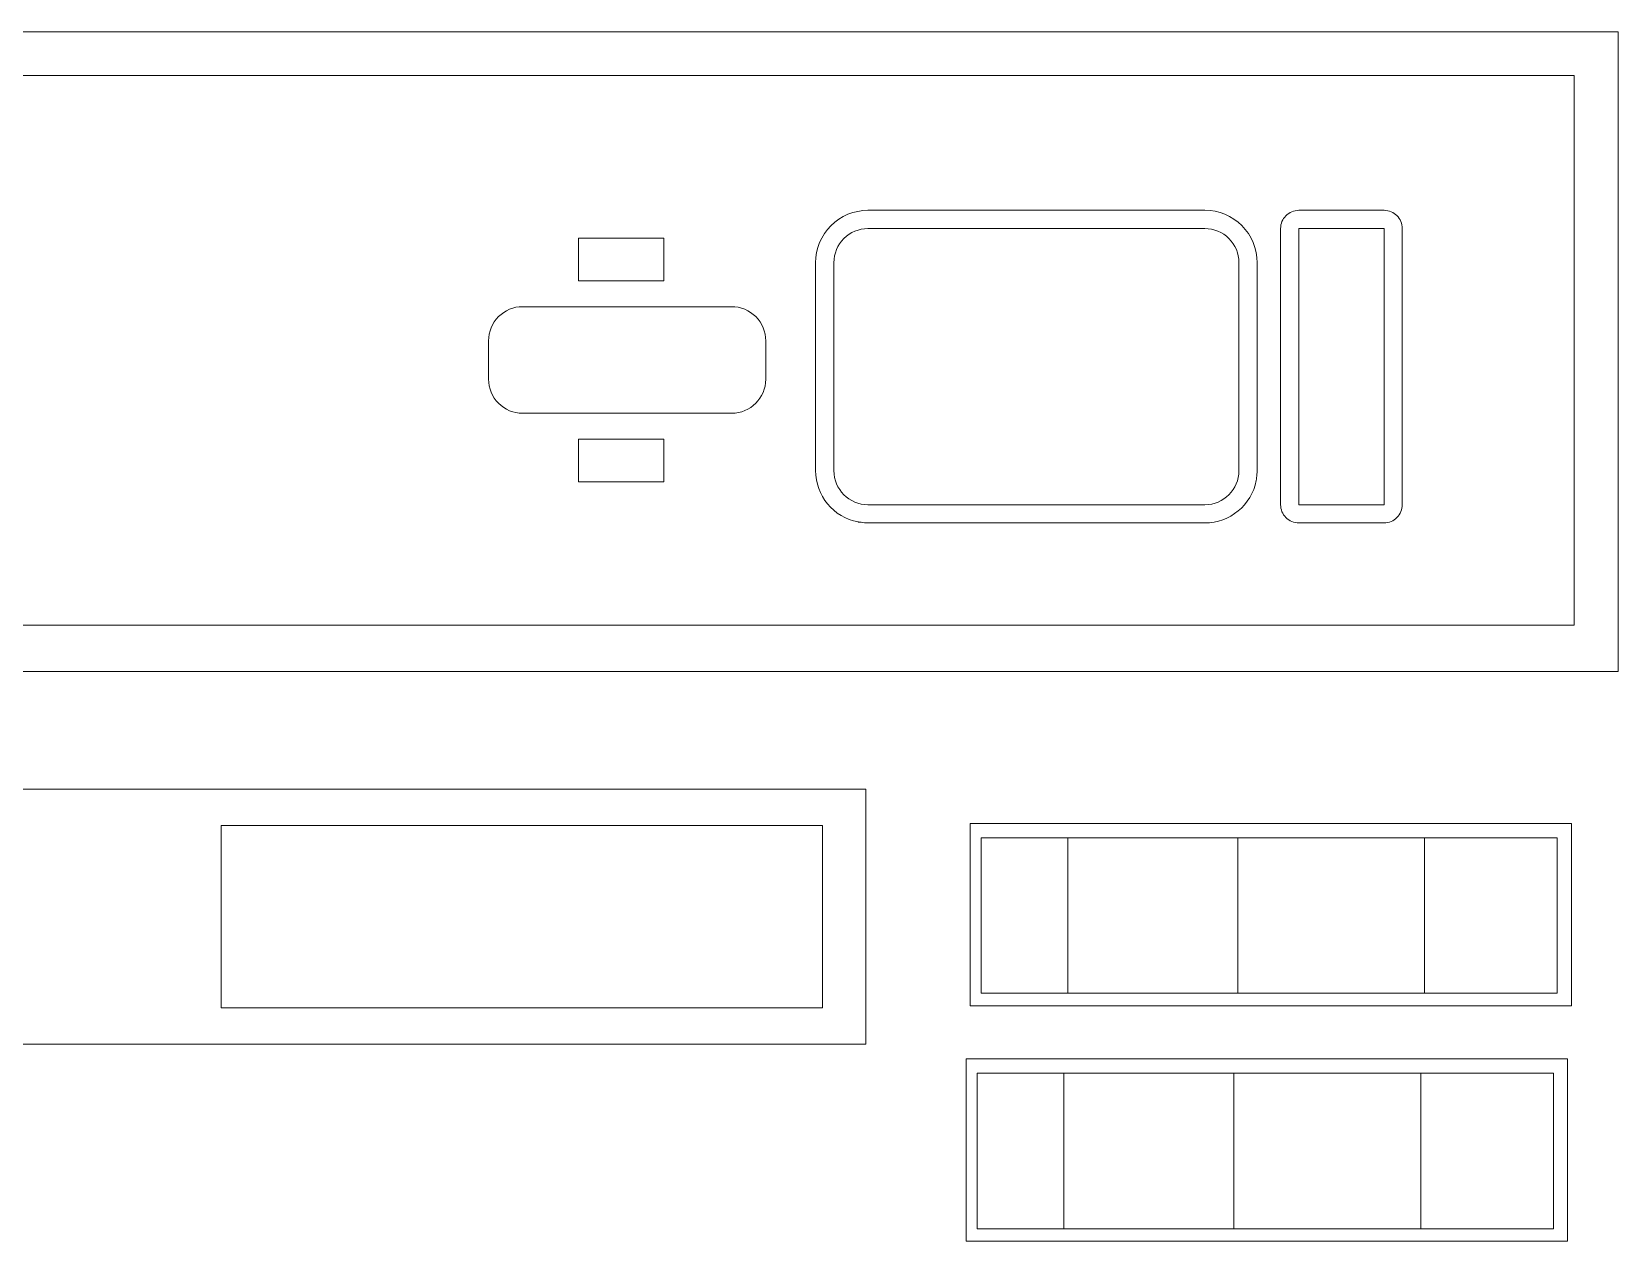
# Model space of a CAD drawing. Header units: centimetres. Extents: x -259 to 261, y 17 to 228.
# Drawn here: x -24.77 to -16.06, y 65.88 to 72.51 of the extents above; entities that cross this region are included whole.
import ezdxf

# ---------------------------------------------------------------- set-up
doc = ezdxf.new("R2010")
doc.units = ezdxf.units.CM
doc.header["$MEASUREMENT"] = 0
doc.layers.add('layer 1', color=7, linetype='Continuous')

msp = doc.modelspace()

# ---------------------------------------------------------------- linework, layer by layer
at = {"layer": 'layer 1', "color": 250, "lineweight": 9}
for points, knots in [([(-17.11278, 69.00331), (-17.11278, 69.00331), (-16.06178, 69.00331), (-16.06178, 69.00331), (-16.06178, 69.00331), (-16.06178, 69.00331), (-16.06178, 72.5131), (-16.06178, 72.5131), (-16.06178, 72.5131), (-16.06178, 72.5131), (-17.11278, 72.5131), (-17.11278, 72.5131), (-17.11278, 72.5131), (-17.11278, 72.5131), (-32.55682, 72.5131), (-32.55682, 72.5131), (-32.55682, 72.5131), (-32.55682, 72.5131), (-33.60782, 72.5131), (-33.60782, 72.5131), (-33.60782, 72.5131), (-33.60782, 72.5131), (-33.60782, 69.00331), (-33.60782, 69.00331), (-33.60782, 69.00331), (-33.60782, 69.00331), (-32.55682, 69.00331), (-32.55682, 69.00331), (-32.55682, 69.00331), (-32.55682, 69.00331), (-17.11278, 69.00331), (-17.11278, 69.00331), (-17.11278, 69.00331), (-17.11278, 69.00331), (-17.11278, 69.00331), (-17.11278, 69.00331)], [0, 0, 0, 0, 0.1, 0.1, 0.1, 0.1, 0.2, 0.2, 0.2, 0.2, 0.3, 0.3, 0.3, 0.3, 0.4, 0.4, 0.4, 0.4, 0.5, 0.5, 0.5, 0.5, 0.6, 0.6, 0.6, 0.6, 0.7, 0.7, 0.7, 0.7, 0.8, 0.8, 0.8, 0.8, 1, 1, 1, 1]), ([(-18.143, 70.10588), (-18.143, 70.10588), (-18.143, 71.2463), (-18.143, 71.2463), (-18.143, 71.2463), (-18.143, 71.2463), (-18.14392, 71.26482), (-18.14392, 71.26482), (-18.14392, 71.26482), (-18.14392, 71.26482), (-18.14663, 71.28302), (-18.14663, 71.28302), (-18.14663, 71.28302), (-18.14663, 71.28302), (-18.15109, 71.30078), (-18.15109, 71.30078), (-18.15109, 71.30078), (-18.15109, 71.30078), (-18.15725, 71.31797), (-18.15725, 71.31797), (-18.15725, 71.31797), (-18.15725, 71.31797), (-18.16505, 71.33448), (-18.16505, 71.33448), (-18.16505, 71.33448), (-18.16505, 71.33448), (-18.17444, 71.35018), (-18.17444, 71.35018), (-18.17444, 71.35018), (-18.17444, 71.35018), (-18.18539, 71.36496), (-18.18539, 71.36496), (-18.18539, 71.36496), (-18.18539, 71.36496), (-18.19782, 71.37867), (-18.19782, 71.37867), (-18.19782, 71.37867), (-18.19782, 71.37867), (-18.21154, 71.39112), (-18.21154, 71.39112), (-18.21154, 71.39112), (-18.21154, 71.39112), (-18.22632, 71.40206), (-18.22632, 71.40206), (-18.22632, 71.40206), (-18.22632, 71.40206), (-18.24202, 71.41146), (-18.24202, 71.41146), (-18.24202, 71.41146), (-18.24202, 71.41146), (-18.25853, 71.41926), (-18.25853, 71.41926), (-18.25853, 71.41926), (-18.25853, 71.41926), (-18.27573, 71.42541), (-18.27573, 71.42541), (-18.27573, 71.42541), (-18.27573, 71.42541), (-18.29349, 71.42987), (-18.29349, 71.42987), (-18.29349, 71.42987), (-18.29349, 71.42987), (-18.31169, 71.43258), (-18.31169, 71.43258), (-18.31169, 71.43258), (-18.31169, 71.43258), (-18.33021, 71.43349), (-18.33021, 71.43349), (-18.33021, 71.43349), (-18.33021, 71.43349), (-20.17878, 71.43349), (-20.17878, 71.43349), (-20.17878, 71.43349), (-20.17878, 71.43349), (-20.1973, 71.43258), (-20.1973, 71.43258), (-20.1973, 71.43258), (-20.1973, 71.43258), (-20.2155, 71.42987), (-20.2155, 71.42987), (-20.2155, 71.42987), (-20.2155, 71.42987), (-20.23326, 71.42541), (-20.23326, 71.42541), (-20.23326, 71.42541), (-20.23326, 71.42541), (-20.25045, 71.41926), (-20.25045, 71.41926), (-20.25045, 71.41926), (-20.25045, 71.41926), (-20.26696, 71.41146), (-20.26696, 71.41146), (-20.26696, 71.41146), (-20.26696, 71.41146), (-20.28266, 71.40206), (-20.28266, 71.40206), (-20.28266, 71.40206), (-20.28266, 71.40206), (-20.29744, 71.39112), (-20.29744, 71.39112), (-20.29744, 71.39112), (-20.29744, 71.39112), (-20.31115, 71.37867), (-20.31115, 71.37867), (-20.31115, 71.37867), (-20.31115, 71.37867), (-20.32358, 71.36496), (-20.32358, 71.36496), (-20.32358, 71.36496), (-20.32358, 71.36496), (-20.33452, 71.35018), (-20.33452, 71.35018), (-20.33452, 71.35018), (-20.33452, 71.35018), (-20.34392, 71.33448), (-20.34392, 71.33448), (-20.34392, 71.33448), (-20.34392, 71.33448), (-20.35172, 71.31797), (-20.35172, 71.31797), (-20.35172, 71.31797), (-20.35172, 71.31797), (-20.35788, 71.30078), (-20.35788, 71.30078), (-20.35788, 71.30078), (-20.35788, 71.30078), (-20.36234, 71.28302), (-20.36234, 71.28302), (-20.36234, 71.28302), (-20.36234, 71.28302), (-20.36506, 71.26482), (-20.36506, 71.26482), (-20.36506, 71.26482), (-20.36506, 71.26482), (-20.36597, 71.2463), (-20.36597, 71.2463), (-20.36597, 71.2463), (-20.36597, 71.2463), (-20.36597, 70.10588), (-20.36597, 70.10588), (-20.36597, 70.10588), (-20.36597, 70.10588), (-20.36501, 70.08675), (-20.36501, 70.08675), (-20.36501, 70.08675), (-20.36501, 70.08675), (-20.36217, 70.06817), (-20.36217, 70.06817), (-20.36217, 70.06817), (-20.36217, 70.06817), (-20.35756, 70.05024), (-20.35756, 70.05024), (-20.35756, 70.05024), (-20.35756, 70.05024), (-20.35127, 70.03304), (-20.35127, 70.03304), (-20.35127, 70.03304), (-20.35127, 70.03304), (-20.34338, 70.01668), (-20.34338, 70.01668), (-20.34338, 70.01668), (-20.34338, 70.01668), (-20.33401, 70.00124), (-20.33401, 70.00124), (-20.33401, 70.00124), (-20.33401, 70.00124), (-20.32323, 69.98683), (-20.32323, 69.98683), (-20.32323, 69.98683), (-20.32323, 69.98683), (-20.31115, 69.97354), (-20.31115, 69.97354), (-20.31115, 69.97354), (-20.31115, 69.97354), (-20.29786, 69.96145), (-20.29786, 69.96145), (-20.29786, 69.96145), (-20.29786, 69.96145), (-20.28345, 69.95068), (-20.28345, 69.95068), (-20.28345, 69.95068), (-20.28345, 69.95068), (-20.26801, 69.9413), (-20.26801, 69.9413), (-20.26801, 69.9413), (-20.26801, 69.9413), (-20.25165, 69.93341), (-20.25165, 69.93341), (-20.25165, 69.93341), (-20.25165, 69.93341), (-20.23445, 69.92711), (-20.23445, 69.92711), (-20.23445, 69.92711), (-20.23445, 69.92711), (-20.21651, 69.9225), (-20.21651, 69.9225), (-20.21651, 69.9225), (-20.21651, 69.9225), (-20.19793, 69.91966), (-20.19793, 69.91966), (-20.19793, 69.91966), (-20.19793, 69.91966), (-20.17878, 69.91869), (-20.17878, 69.91869), (-20.17878, 69.91869), (-20.17878, 69.91869), (-18.33021, 69.91869), (-18.33021, 69.91869), (-18.33021, 69.91869), (-18.33021, 69.91869), (-18.31106, 69.91966), (-18.31106, 69.91966), (-18.31106, 69.91966), (-18.31106, 69.91966), (-18.29247, 69.9225), (-18.29247, 69.9225), (-18.29247, 69.9225), (-18.29247, 69.9225), (-18.27453, 69.92711), (-18.27453, 69.92711), (-18.27453, 69.92711), (-18.27453, 69.92711), (-18.25733, 69.93341), (-18.25733, 69.93341), (-18.25733, 69.93341), (-18.25733, 69.93341), (-18.24097, 69.9413), (-18.24097, 69.9413), (-18.24097, 69.9413), (-18.24097, 69.9413), (-18.22553, 69.95068), (-18.22553, 69.95068), (-18.22553, 69.95068), (-18.22553, 69.95068), (-18.21112, 69.96145), (-18.21112, 69.96145), (-18.21112, 69.96145), (-18.21112, 69.96145), (-18.19783, 69.97354), (-18.19783, 69.97354), (-18.19783, 69.97354), (-18.19783, 69.97354), (-18.18575, 69.98683), (-18.18575, 69.98683), (-18.18575, 69.98683), (-18.18575, 69.98683), (-18.17497, 70.00124), (-18.17497, 70.00124), (-18.17497, 70.00124), (-18.17497, 70.00124), (-18.1656, 70.01668), (-18.1656, 70.01668), (-18.1656, 70.01668), (-18.1656, 70.01668), (-18.15771, 70.03304), (-18.15771, 70.03304), (-18.15771, 70.03304), (-18.15771, 70.03304), (-18.15142, 70.05024), (-18.15142, 70.05024), (-18.15142, 70.05024), (-18.15142, 70.05024), (-18.14681, 70.06817), (-18.14681, 70.06817), (-18.14681, 70.06817), (-18.14681, 70.06817), (-18.14397, 70.08675), (-18.14397, 70.08675), (-18.14397, 70.08675), (-18.14397, 70.08675), (-18.143, 70.10588), (-18.143, 70.10588), (-18.143, 70.10588), (-18.143, 70.10588), (-18.143, 70.10588), (-18.143, 70.10588)], [0, 0, 0, 0, 0.0142857, 0.0142857, 0.0142857, 0.0142857, 0.0285714, 0.0285714, 0.0285714, 0.0285714, 0.0428571, 0.0428571, 0.0428571, 0.0428571, 0.0571429, 0.0571429, 0.0571429, 0.0571429, 0.0714286, 0.0714286, 0.0714286, 0.0714286, 0.0857143, 0.0857143, 0.0857143, 0.0857143, 0.1, 0.1, 0.1, 0.1, 0.1142857, 0.1142857, 0.1142857, 0.1142857, 0.1285714, 0.1285714, 0.1285714, 0.1285714, 0.1428571, 0.1428571, 0.1428571, 0.1428571, 0.1571429, 0.1571429, 0.1571429, 0.1571429, 0.1714286, 0.1714286, 0.1714286, 0.1714286, 0.1857143, 0.1857143, 0.1857143, 0.1857143, 0.2, 0.2, 0.2, 0.2, 0.2142857, 0.2142857, 0.2142857, 0.2142857, 0.2285714, 0.2285714, 0.2285714, 0.2285714, 0.2428571, 0.2428571, 0.2428571, 0.2428571, 0.2571429, 0.2571429, 0.2571429, 0.2571429, 0.2714286, 0.2714286, 0.2714286, 0.2714286, 0.2857143, 0.2857143, 0.2857143, 0.2857143, 0.3, 0.3, 0.3, 0.3, 0.3142857, 0.3142857, 0.3142857, 0.3142857, 0.3285714, 0.3285714, 0.3285714, 0.3285714, 0.3428571, 0.3428571, 0.3428571, 0.3428571, 0.3571429, 0.3571429, 0.3571429, 0.3571429, 0.3714286, 0.3714286, 0.3714286, 0.3714286, 0.3857143, 0.3857143, 0.3857143, 0.3857143, 0.4, 0.4, 0.4, 0.4, 0.4142857, 0.4142857, 0.4142857, 0.4142857, 0.4285714, 0.4285714, 0.4285714, 0.4285714, 0.4428571, 0.4428571, 0.4428571, 0.4428571, 0.4571429, 0.4571429, 0.4571429, 0.4571429, 0.4714286, 0.4714286, 0.4714286, 0.4714286, 0.4857143, 0.4857143, 0.4857143, 0.4857143, 0.5, 0.5, 0.5, 0.5, 0.5142857, 0.5142857, 0.5142857, 0.5142857, 0.5285714, 0.5285714, 0.5285714, 0.5285714, 0.5428571, 0.5428571, 0.5428571, 0.5428571, 0.5571429, 0.5571429, 0.5571429, 0.5571429, 0.5714286, 0.5714286, 0.5714286, 0.5714286, 0.5857143, 0.5857143, 0.5857143, 0.5857143, 0.6, 0.6, 0.6, 0.6, 0.6142857, 0.6142857, 0.6142857, 0.6142857, 0.6285714, 0.6285714, 0.6285714, 0.6285714, 0.6428571, 0.6428571, 0.6428571, 0.6428571, 0.6571429, 0.6571429, 0.6571429, 0.6571429, 0.6714286, 0.6714286, 0.6714286, 0.6714286, 0.6857143, 0.6857143, 0.6857143, 0.6857143, 0.7, 0.7, 0.7, 0.7, 0.7142857, 0.7142857, 0.7142857, 0.7142857, 0.7285714, 0.7285714, 0.7285714, 0.7285714, 0.7428571, 0.7428571, 0.7428571, 0.7428571, 0.7571429, 0.7571429, 0.7571429, 0.7571429, 0.7714286, 0.7714286, 0.7714286, 0.7714286, 0.7857143, 0.7857143, 0.7857143, 0.7857143, 0.8, 0.8, 0.8, 0.8, 0.8142857, 0.8142857, 0.8142857, 0.8142857, 0.8285714, 0.8285714, 0.8285714, 0.8285714, 0.8428571, 0.8428571, 0.8428571, 0.8428571, 0.8571429, 0.8571429, 0.8571429, 0.8571429, 0.8714286, 0.8714286, 0.8714286, 0.8714286, 0.8857143, 0.8857143, 0.8857143, 0.8857143, 0.9, 0.9, 0.9, 0.9, 0.9142857, 0.9142857, 0.9142857, 0.9142857, 0.9285714, 0.9285714, 0.9285714, 0.9285714, 0.9428571, 0.9428571, 0.9428571, 0.9428571, 0.9571429, 0.9571429, 0.9571429, 0.9571429, 0.9714286, 0.9714286, 0.9714286, 0.9714286, 1, 1, 1, 1]), ([(-17.81476, 69.91869), (-17.81476, 69.91869), (-17.81476, 71.43349), (-17.81476, 71.43349), (-17.81476, 71.43349), (-17.81476, 71.43349), (-17.34672, 71.43349), (-17.34672, 71.43349), (-17.34672, 71.43349), (-17.34672, 71.43349), (-17.34672, 69.91869), (-17.34672, 69.91869), (-17.34672, 69.91869), (-17.34672, 69.91869), (-17.81476, 69.91869), (-17.81476, 69.91869), (-17.81476, 69.91869), (-17.81476, 69.91869), (-17.81476, 69.91869), (-17.81476, 69.91869)], [0, 0, 0, 0, 0.1666667, 0.1666667, 0.1666667, 0.1666667, 0.3333333, 0.3333333, 0.3333333, 0.3333333, 0.5, 0.5, 0.5, 0.5, 0.6666667, 0.6666667, 0.6666667, 0.6666667, 1, 1, 1, 1]), ([(-21.76744, 71.1461), (-21.76744, 71.1461), (-21.29946, 71.1461), (-21.29946, 71.1461), (-21.29946, 71.1461), (-21.29946, 71.1461), (-21.29946, 71.38009), (-21.29946, 71.38009), (-21.29946, 71.38009), (-21.29946, 71.38009), (-21.76744, 71.38009), (-21.76744, 71.38009), (-21.76744, 71.38009), (-21.76744, 71.38009), (-21.76744, 71.1461), (-21.76744, 71.1461), (-21.76744, 71.1461), (-21.76744, 71.1461), (-21.76744, 71.1461), (-21.76744, 71.1461)], [0, 0, 0, 0, 0.1666667, 0.1666667, 0.1666667, 0.1666667, 0.3333333, 0.3333333, 0.3333333, 0.3333333, 0.5, 0.5, 0.5, 0.5, 0.6666667, 0.6666667, 0.6666667, 0.6666667, 1, 1, 1, 1]), ([(-22.26079, 70.60716), (-22.26079, 70.60716), (-22.26079, 70.81781), (-22.26079, 70.81781), (-22.26079, 70.81781), (-22.26079, 70.81781), (-22.25988, 70.83631), (-22.25988, 70.83631), (-22.25988, 70.83631), (-22.25988, 70.83631), (-22.25716, 70.8545), (-22.25716, 70.8545), (-22.25716, 70.8545), (-22.25716, 70.8545), (-22.2527, 70.87225), (-22.2527, 70.87225), (-22.2527, 70.87225), (-22.2527, 70.87225), (-22.24654, 70.88944), (-22.24654, 70.88944), (-22.24654, 70.88944), (-22.24654, 70.88944), (-22.23874, 70.90596), (-22.23874, 70.90596), (-22.23874, 70.90596), (-22.23874, 70.90596), (-22.22934, 70.92167), (-22.22934, 70.92167), (-22.22934, 70.92167), (-22.22934, 70.92167), (-22.2184, 70.93645), (-22.2184, 70.93645), (-22.2184, 70.93645), (-22.2184, 70.93645), (-22.20598, 70.95018), (-22.20598, 70.95018), (-22.20598, 70.95018), (-22.20598, 70.95018), (-22.19223, 70.96261), (-22.19223, 70.96261), (-22.19223, 70.96261), (-22.19223, 70.96261), (-22.17743, 70.97354), (-22.17743, 70.97354), (-22.17743, 70.97354), (-22.17743, 70.97354), (-22.16172, 70.98293), (-22.16172, 70.98293), (-22.16172, 70.98293), (-22.16172, 70.98293), (-22.14521, 70.99072), (-22.14521, 70.99072), (-22.14521, 70.99072), (-22.14521, 70.99072), (-22.12802, 70.99687), (-22.12802, 70.99687), (-22.12802, 70.99687), (-22.12802, 70.99687), (-22.11026, 71.00133), (-22.11026, 71.00133), (-22.11026, 71.00133), (-22.11026, 71.00133), (-22.09207, 71.00404), (-22.09207, 71.00404), (-22.09207, 71.00404), (-22.09207, 71.00404), (-22.07355, 71.00495), (-22.07355, 71.00495), (-22.07355, 71.00495), (-22.07355, 71.00495), (-20.92699, 71.00495), (-20.92699, 71.00495), (-20.92699, 71.00495), (-20.92699, 71.00495), (-20.90848, 71.00404), (-20.90848, 71.00404), (-20.90848, 71.00404), (-20.90848, 71.00404), (-20.89028, 71.00133), (-20.89028, 71.00133), (-20.89028, 71.00133), (-20.89028, 71.00133), (-20.87252, 70.99687), (-20.87252, 70.99687), (-20.87252, 70.99687), (-20.87252, 70.99687), (-20.85532, 70.99072), (-20.85532, 70.99072), (-20.85532, 70.99072), (-20.85532, 70.99072), (-20.83881, 70.98293), (-20.83881, 70.98293), (-20.83881, 70.98293), (-20.83881, 70.98293), (-20.82309, 70.97354), (-20.82309, 70.97354), (-20.82309, 70.97354), (-20.82309, 70.97354), (-20.80831, 70.96261), (-20.80831, 70.96261), (-20.80831, 70.96261), (-20.80831, 70.96261), (-20.79457, 70.95018), (-20.79457, 70.95018), (-20.79457, 70.95018), (-20.79457, 70.95018), (-20.78215, 70.93645), (-20.78215, 70.93645), (-20.78215, 70.93645), (-20.78215, 70.93645), (-20.77121, 70.92167), (-20.77121, 70.92167), (-20.77121, 70.92167), (-20.77121, 70.92167), (-20.76181, 70.90596), (-20.76181, 70.90596), (-20.76181, 70.90596), (-20.76181, 70.90596), (-20.75401, 70.88944), (-20.75401, 70.88944), (-20.75401, 70.88944), (-20.75401, 70.88944), (-20.74785, 70.87225), (-20.74785, 70.87225), (-20.74785, 70.87225), (-20.74785, 70.87225), (-20.74339, 70.8545), (-20.74339, 70.8545), (-20.74339, 70.8545), (-20.74339, 70.8545), (-20.74067, 70.83631), (-20.74067, 70.83631), (-20.74067, 70.83631), (-20.74067, 70.83631), (-20.73975, 70.81781), (-20.73975, 70.81781), (-20.73975, 70.81781), (-20.73975, 70.81781), (-20.73975, 70.60716), (-20.73975, 70.60716), (-20.73975, 70.60716), (-20.73975, 70.60716), (-20.74072, 70.58803), (-20.74072, 70.58803), (-20.74072, 70.58803), (-20.74072, 70.58803), (-20.74356, 70.56945), (-20.74356, 70.56945), (-20.74356, 70.56945), (-20.74356, 70.56945), (-20.74817, 70.55152), (-20.74817, 70.55152), (-20.74817, 70.55152), (-20.74817, 70.55152), (-20.75446, 70.53432), (-20.75446, 70.53432), (-20.75446, 70.53432), (-20.75446, 70.53432), (-20.76235, 70.51796), (-20.76235, 70.51796), (-20.76235, 70.51796), (-20.76235, 70.51796), (-20.77172, 70.50252), (-20.77172, 70.50252), (-20.77172, 70.50252), (-20.77172, 70.50252), (-20.7825, 70.48811), (-20.7825, 70.48811), (-20.7825, 70.48811), (-20.7825, 70.48811), (-20.79458, 70.47482), (-20.79458, 70.47482), (-20.79458, 70.47482), (-20.79458, 70.47482), (-20.80788, 70.46273), (-20.80788, 70.46273), (-20.80788, 70.46273), (-20.80788, 70.46273), (-20.82229, 70.45196), (-20.82229, 70.45196), (-20.82229, 70.45196), (-20.82229, 70.45196), (-20.83773, 70.44258), (-20.83773, 70.44258), (-20.83773, 70.44258), (-20.83773, 70.44258), (-20.8541, 70.43469), (-20.8541, 70.43469), (-20.8541, 70.43469), (-20.8541, 70.43469), (-20.8713, 70.42839), (-20.8713, 70.42839), (-20.8713, 70.42839), (-20.8713, 70.42839), (-20.88925, 70.42378), (-20.88925, 70.42378), (-20.88925, 70.42378), (-20.88925, 70.42378), (-20.90785, 70.42094), (-20.90785, 70.42094), (-20.90785, 70.42094), (-20.90785, 70.42094), (-20.92699, 70.41997), (-20.92699, 70.41997), (-20.92699, 70.41997), (-20.92699, 70.41997), (-22.07355, 70.41997), (-22.07355, 70.41997), (-22.07355, 70.41997), (-22.07355, 70.41997), (-22.09207, 70.42089), (-22.09207, 70.42089), (-22.09207, 70.42089), (-22.09207, 70.42089), (-22.11026, 70.42361), (-22.11026, 70.42361), (-22.11026, 70.42361), (-22.11026, 70.42361), (-22.12802, 70.42807), (-22.12802, 70.42807), (-22.12802, 70.42807), (-22.12802, 70.42807), (-22.14521, 70.43424), (-22.14521, 70.43424), (-22.14521, 70.43424), (-22.14521, 70.43424), (-22.16172, 70.44205), (-22.16172, 70.44205), (-22.16172, 70.44205), (-22.16172, 70.44205), (-22.17743, 70.45145), (-22.17743, 70.45145), (-22.17743, 70.45145), (-22.17743, 70.45145), (-22.19223, 70.4624), (-22.19223, 70.4624), (-22.19223, 70.4624), (-22.19223, 70.4624), (-22.20598, 70.47484), (-22.20598, 70.47484), (-22.20598, 70.47484), (-22.20598, 70.47484), (-22.2184, 70.48858), (-22.2184, 70.48858), (-22.2184, 70.48858), (-22.2184, 70.48858), (-22.22934, 70.50336), (-22.22934, 70.50336), (-22.22934, 70.50336), (-22.22934, 70.50336), (-22.23874, 70.51906), (-22.23874, 70.51906), (-22.23874, 70.51906), (-22.23874, 70.51906), (-22.24654, 70.53556), (-22.24654, 70.53556), (-22.24654, 70.53556), (-22.24654, 70.53556), (-22.2527, 70.55274), (-22.2527, 70.55274), (-22.2527, 70.55274), (-22.2527, 70.55274), (-22.25716, 70.57049), (-22.25716, 70.57049), (-22.25716, 70.57049), (-22.25716, 70.57049), (-22.25988, 70.58867), (-22.25988, 70.58867), (-22.25988, 70.58867), (-22.25988, 70.58867), (-22.26079, 70.60716), (-22.26079, 70.60716), (-22.26079, 70.60716), (-22.26079, 70.60716), (-22.26079, 70.60716), (-22.26079, 70.60716)], [0, 0, 0, 0, 0.0142857, 0.0142857, 0.0142857, 0.0142857, 0.0285714, 0.0285714, 0.0285714, 0.0285714, 0.0428571, 0.0428571, 0.0428571, 0.0428571, 0.0571429, 0.0571429, 0.0571429, 0.0571429, 0.0714286, 0.0714286, 0.0714286, 0.0714286, 0.0857143, 0.0857143, 0.0857143, 0.0857143, 0.1, 0.1, 0.1, 0.1, 0.1142857, 0.1142857, 0.1142857, 0.1142857, 0.1285714, 0.1285714, 0.1285714, 0.1285714, 0.1428571, 0.1428571, 0.1428571, 0.1428571, 0.1571429, 0.1571429, 0.1571429, 0.1571429, 0.1714286, 0.1714286, 0.1714286, 0.1714286, 0.1857143, 0.1857143, 0.1857143, 0.1857143, 0.2, 0.2, 0.2, 0.2, 0.2142857, 0.2142857, 0.2142857, 0.2142857, 0.2285714, 0.2285714, 0.2285714, 0.2285714, 0.2428571, 0.2428571, 0.2428571, 0.2428571, 0.2571429, 0.2571429, 0.2571429, 0.2571429, 0.2714286, 0.2714286, 0.2714286, 0.2714286, 0.2857143, 0.2857143, 0.2857143, 0.2857143, 0.3, 0.3, 0.3, 0.3, 0.3142857, 0.3142857, 0.3142857, 0.3142857, 0.3285714, 0.3285714, 0.3285714, 0.3285714, 0.3428571, 0.3428571, 0.3428571, 0.3428571, 0.3571429, 0.3571429, 0.3571429, 0.3571429, 0.3714286, 0.3714286, 0.3714286, 0.3714286, 0.3857143, 0.3857143, 0.3857143, 0.3857143, 0.4, 0.4, 0.4, 0.4, 0.4142857, 0.4142857, 0.4142857, 0.4142857, 0.4285714, 0.4285714, 0.4285714, 0.4285714, 0.4428571, 0.4428571, 0.4428571, 0.4428571, 0.4571429, 0.4571429, 0.4571429, 0.4571429, 0.4714286, 0.4714286, 0.4714286, 0.4714286, 0.4857143, 0.4857143, 0.4857143, 0.4857143, 0.5, 0.5, 0.5, 0.5, 0.5142857, 0.5142857, 0.5142857, 0.5142857, 0.5285714, 0.5285714, 0.5285714, 0.5285714, 0.5428571, 0.5428571, 0.5428571, 0.5428571, 0.5571429, 0.5571429, 0.5571429, 0.5571429, 0.5714286, 0.5714286, 0.5714286, 0.5714286, 0.5857143, 0.5857143, 0.5857143, 0.5857143, 0.6, 0.6, 0.6, 0.6, 0.6142857, 0.6142857, 0.6142857, 0.6142857, 0.6285714, 0.6285714, 0.6285714, 0.6285714, 0.6428571, 0.6428571, 0.6428571, 0.6428571, 0.6571429, 0.6571429, 0.6571429, 0.6571429, 0.6714286, 0.6714286, 0.6714286, 0.6714286, 0.6857143, 0.6857143, 0.6857143, 0.6857143, 0.7, 0.7, 0.7, 0.7, 0.7142857, 0.7142857, 0.7142857, 0.7142857, 0.7285714, 0.7285714, 0.7285714, 0.7285714, 0.7428571, 0.7428571, 0.7428571, 0.7428571, 0.7571429, 0.7571429, 0.7571429, 0.7571429, 0.7714286, 0.7714286, 0.7714286, 0.7714286, 0.7857143, 0.7857143, 0.7857143, 0.7857143, 0.8, 0.8, 0.8, 0.8, 0.8142857, 0.8142857, 0.8142857, 0.8142857, 0.8285714, 0.8285714, 0.8285714, 0.8285714, 0.8428571, 0.8428571, 0.8428571, 0.8428571, 0.8571429, 0.8571429, 0.8571429, 0.8571429, 0.8714286, 0.8714286, 0.8714286, 0.8714286, 0.8857143, 0.8857143, 0.8857143, 0.8857143, 0.9, 0.9, 0.9, 0.9, 0.9142857, 0.9142857, 0.9142857, 0.9142857, 0.9285714, 0.9285714, 0.9285714, 0.9285714, 0.9428571, 0.9428571, 0.9428571, 0.9428571, 0.9571429, 0.9571429, 0.9571429, 0.9571429, 0.9714286, 0.9714286, 0.9714286, 0.9714286, 1, 1, 1, 1]), ([(-21.76744, 70.04487), (-21.76744, 70.04487), (-21.76744, 70.27891), (-21.76744, 70.27891), (-21.76744, 70.27891), (-21.76744, 70.27891), (-21.29946, 70.27891), (-21.29946, 70.27891), (-21.29946, 70.27891), (-21.29946, 70.27891), (-21.29946, 70.04487), (-21.29946, 70.04487), (-21.29946, 70.04487), (-21.29946, 70.04487), (-21.76744, 70.04487), (-21.76744, 70.04487), (-21.76744, 70.04487), (-21.76744, 70.04487), (-21.76744, 70.04487), (-21.76744, 70.04487)], [0, 0, 0, 0, 0.1666667, 0.1666667, 0.1666667, 0.1666667, 0.3333333, 0.3333333, 0.3333333, 0.3333333, 0.5, 0.5, 0.5, 0.5, 0.6666667, 0.6666667, 0.6666667, 0.6666667, 1, 1, 1, 1])]:
    msp.add_open_spline(points, degree=3, knots=knots, dxfattribs=at)
at = {"layer": 'layer 1', "color": 2, "lineweight": 9}
for points, knots in [([(-33.26844, 69.25867), (-33.26844, 69.25867), (-16.30415, 69.25867), (-16.30415, 69.25867), (-16.30415, 69.25867), (-16.30415, 69.25867), (-16.30415, 72.27375), (-16.30415, 72.27375), (-16.30415, 72.27375), (-16.30415, 72.27375), (-33.26844, 72.27375), (-33.26844, 72.27375), (-33.26844, 72.27375), (-33.26844, 72.27375), (-33.26844, 69.25867), (-33.26844, 69.25867), (-33.26844, 69.25867), (-33.26844, 69.25867), (-33.26844, 69.25867), (-33.26844, 69.25867)], [0, 0, 0, 0, 0.1666667, 0.1666667, 0.1666667, 0.1666667, 0.3333333, 0.3333333, 0.3333333, 0.3333333, 0.5, 0.5, 0.5, 0.5, 0.6666667, 0.6666667, 0.6666667, 0.6666667, 1, 1, 1, 1]), ([(-18.04351, 70.09585), (-18.04317, 70.09919), (-18.043, 70.10253), (-18.043, 70.10588), (-18.043, 70.10588), (-18.043, 70.10588), (-18.043, 71.24629), (-18.043, 71.24629), (-18.043, 71.24629), (-18.04304, 71.32252), (-18.07336, 71.39561), (-18.12729, 71.44947), (-18.12729, 71.44947), (-18.18123, 71.50334), (-18.25399, 71.53356), (-18.33022, 71.53349), (-18.33022, 71.53349), (-18.33022, 71.53349), (-20.17878, 71.53349), (-20.17878, 71.53349), (-20.17878, 71.53349), (-20.255, 71.53346), (-20.32808, 71.50314), (-20.38195, 71.44921), (-20.38195, 71.44921), (-20.43581, 71.39528), (-20.46604, 71.32252), (-20.46597, 71.2463), (-20.46597, 71.2463), (-20.46597, 71.2463), (-20.46597, 70.1059), (-20.46597, 70.1059), (-20.46597, 70.1059), (-20.46603, 69.96819), (-20.36854, 69.84989), (-20.2333, 69.82392), (-20.2333, 69.82392), (-20.23106, 69.82354), (-20.22881, 69.82323), (-20.22655, 69.823), (-20.22655, 69.823), (-20.21343, 69.82157), (-20.20029, 69.82026), (-20.18715, 69.81905), (-20.18715, 69.81905), (-20.18437, 69.81881), (-20.18158, 69.81869), (-20.17878, 69.81869), (-20.17878, 69.81869), (-20.17878, 69.81869), (-18.33022, 69.81869), (-18.33022, 69.81869), (-18.33022, 69.81869), (-18.1925, 69.81863), (-18.07419, 69.91614), (-18.04823, 70.05139), (-18.04823, 70.05139), (-18.04794, 70.05307), (-18.0477, 70.05475), (-18.0475, 70.05645), (-18.0475, 70.05645), (-18.04606, 70.06957), (-18.04473, 70.08271), (-18.04351, 70.09585), (-18.04351, 70.09585), (-18.04351, 70.09585), (-18.04351, 70.09585), (-18.04351, 70.09585)], [0, 0, 0, 0, 0.0555556, 0.0555556, 0.0555556, 0.0555556, 0.1111111, 0.1111111, 0.1111111, 0.1111111, 0.1666667, 0.1666667, 0.1666667, 0.1666667, 0.2222222, 0.2222222, 0.2222222, 0.2222222, 0.2777778, 0.2777778, 0.2777778, 0.2777778, 0.3333333, 0.3333333, 0.3333333, 0.3333333, 0.3888889, 0.3888889, 0.3888889, 0.3888889, 0.4444444, 0.4444444, 0.4444444, 0.4444444, 0.5, 0.5, 0.5, 0.5, 0.5555556, 0.5555556, 0.5555556, 0.5555556, 0.6111111, 0.6111111, 0.6111111, 0.6111111, 0.6666667, 0.6666667, 0.6666667, 0.6666667, 0.7222222, 0.7222222, 0.7222222, 0.7222222, 0.7777778, 0.7777778, 0.7777778, 0.7777778, 0.8333333, 0.8333333, 0.8333333, 0.8333333, 0.8888889, 0.8888889, 0.8888889, 0.8888889, 1, 1, 1, 1]), ([(-17.91476, 69.91869), (-17.91475, 69.89216), (-17.90419, 69.86671), (-17.88541, 69.84796), (-17.88541, 69.84796), (-17.86664, 69.8292), (-17.8413, 69.81868), (-17.81476, 69.81869), (-17.81476, 69.81869), (-17.81476, 69.81869), (-17.34672, 69.81869), (-17.34672, 69.81869), (-17.34672, 69.81869), (-17.32019, 69.81871), (-17.29474, 69.82927), (-17.27599, 69.84805), (-17.27599, 69.84805), (-17.25723, 69.86682), (-17.24671, 69.89216), (-17.24672, 69.91869), (-17.24672, 69.91869), (-17.24672, 69.91869), (-17.24672, 71.43349), (-17.24672, 71.43349), (-17.24672, 71.43349), (-17.24674, 71.46003), (-17.2573, 71.48548), (-17.27608, 71.50423), (-17.27608, 71.50423), (-17.29485, 71.52299), (-17.32019, 71.53351), (-17.34672, 71.53349), (-17.34672, 71.53349), (-17.34672, 71.53349), (-17.81476, 71.53349), (-17.81476, 71.53349), (-17.81476, 71.53349), (-17.8413, 71.53348), (-17.86675, 71.52292), (-17.8855, 71.50414), (-17.8855, 71.50414), (-17.90426, 71.48537), (-17.91478, 71.46003), (-17.91476, 71.43349), (-17.91476, 71.43349), (-17.91476, 71.43349), (-17.91476, 69.91869), (-17.91476, 69.91869), (-17.91476, 69.91869), (-17.91476, 69.91869), (-17.91476, 69.91869), (-17.91476, 69.91869)], [0, 0, 0, 0, 0.0714286, 0.0714286, 0.0714286, 0.0714286, 0.1428571, 0.1428571, 0.1428571, 0.1428571, 0.2142857, 0.2142857, 0.2142857, 0.2142857, 0.2857143, 0.2857143, 0.2857143, 0.2857143, 0.3571429, 0.3571429, 0.3571429, 0.3571429, 0.4285714, 0.4285714, 0.4285714, 0.4285714, 0.5, 0.5, 0.5, 0.5, 0.5714286, 0.5714286, 0.5714286, 0.5714286, 0.6428571, 0.6428571, 0.6428571, 0.6428571, 0.7142857, 0.7142857, 0.7142857, 0.7142857, 0.7857143, 0.7857143, 0.7857143, 0.7857143, 0.8571429, 0.8571429, 0.8571429, 0.8571429, 1, 1, 1, 1])]:
    msp.add_open_spline(points, degree=3, knots=knots, dxfattribs=at)
at = {"layer": 'layer 1', "color": 250, "lineweight": 9}
for points in [[(-33.69092, 68.35885), (-33.69092, 68.35885), (-20.19092, 68.35885), (-20.19092, 68.35885)], [(-20.19092, 68.35885), (-20.19092, 68.35885), (-20.19092, 66.95885), (-20.19092, 66.95885)], [(-19.6188, 67.1694), (-19.6188, 67.1694), (-19.6188, 68.1694), (-19.6188, 68.1694)], [(-19.6188, 68.1694), (-19.6188, 68.1694), (-16.3188, 68.1694), (-16.3188, 68.1694)], [(-16.3188, 68.1694), (-16.3188, 68.1694), (-16.3188, 67.1694), (-16.3188, 67.1694)], [(-16.3188, 67.1694), (-16.3188, 67.1694), (-19.6188, 67.1694), (-19.6188, 67.1694)], [(-20.19092, 66.95885), (-20.19092, 66.95885), (-33.69092, 66.95885), (-33.69092, 66.95885)], [(-19.63996, 65.87824), (-19.63996, 65.87824), (-19.63996, 66.87824), (-19.63996, 66.87824)], [(-19.63996, 66.87824), (-19.63996, 66.87824), (-16.33996, 66.87824), (-16.33996, 66.87824)], [(-16.33996, 66.87824), (-16.33996, 66.87824), (-16.33996, 65.87824), (-16.33996, 65.87824)], [(-16.33996, 65.87824), (-16.33996, 65.87824), (-19.63996, 65.87824), (-19.63996, 65.87824)]]:
    msp.add_open_spline(points, degree=3, dxfattribs=at)
at = {"layer": 'layer 1', "color": 2, "lineweight": 9}
for points in [[(-23.72827, 68.15885), (-23.72827, 68.15885), (-23.72827, 67.15885), (-23.72827, 67.15885)], [(-20.42827, 68.15885), (-20.42827, 68.15885), (-23.72827, 68.15885), (-23.72827, 68.15885)], [(-20.42827, 67.15885), (-20.42827, 67.15885), (-20.42827, 68.15885), (-20.42827, 68.15885)], [(-23.72827, 67.15885), (-23.72827, 67.15885), (-20.42827, 67.15885), (-20.42827, 67.15885)]]:
    msp.add_open_spline(points, degree=3, dxfattribs=at)
at = {"layer": 'layer 1', "color": 2, "lineweight": 20}
for points in [[(-19.5586, 67.23828), (-19.5586, 67.23828), (-16.39683, 67.23828), (-16.39683, 67.23828), (-16.39683, 67.23828), (-16.39683, 67.23828), (-16.39683, 68.09157), (-16.39683, 68.09157), (-16.39683, 68.09157), (-16.39683, 68.09157), (-19.5586, 68.09157), (-19.5586, 68.09157), (-19.5586, 68.09157), (-19.5586, 68.09157), (-19.5586, 67.23828), (-19.5586, 67.23828)], [(-19.57976, 65.94712), (-19.57976, 65.94712), (-16.41799, 65.94712), (-16.41799, 65.94712), (-16.41799, 65.94712), (-16.41799, 65.94712), (-16.41799, 66.80041), (-16.41799, 66.80041), (-16.41799, 66.80041), (-16.41799, 66.80041), (-19.57976, 66.80041), (-19.57976, 66.80041), (-19.57976, 66.80041), (-19.57976, 66.80041), (-19.57976, 65.94712), (-19.57976, 65.94712)]]:
    msp.add_open_spline(points, degree=3, knots=[0, 0, 0, 0, 0.2, 0.2, 0.2, 0.2, 0.4, 0.4, 0.4, 0.4, 0.6, 0.6, 0.6, 0.6, 1, 1, 1, 1], dxfattribs=at)
for points in [[(-19.08235, 68.09156), (-19.08235, 68.09156), (-19.08235, 67.23827), (-19.08235, 67.23827)], [(-18.14969, 68.09156), (-18.14969, 68.09156), (-18.14969, 67.23827), (-18.14969, 67.23827)], [(-17.12443, 68.09156), (-17.12443, 68.09156), (-17.12443, 67.23827), (-17.12443, 67.23827)], [(-19.10351, 66.8004), (-19.10351, 66.8004), (-19.10351, 65.94711), (-19.10351, 65.94711)], [(-18.17085, 66.8004), (-18.17085, 66.8004), (-18.17085, 65.94711), (-18.17085, 65.94711)], [(-17.14559, 66.8004), (-17.14559, 66.8004), (-17.14559, 65.94711), (-17.14559, 65.94711)]]:
    msp.add_open_spline(points, degree=3, dxfattribs=at)

doc.saveas('drawing.dxf')
